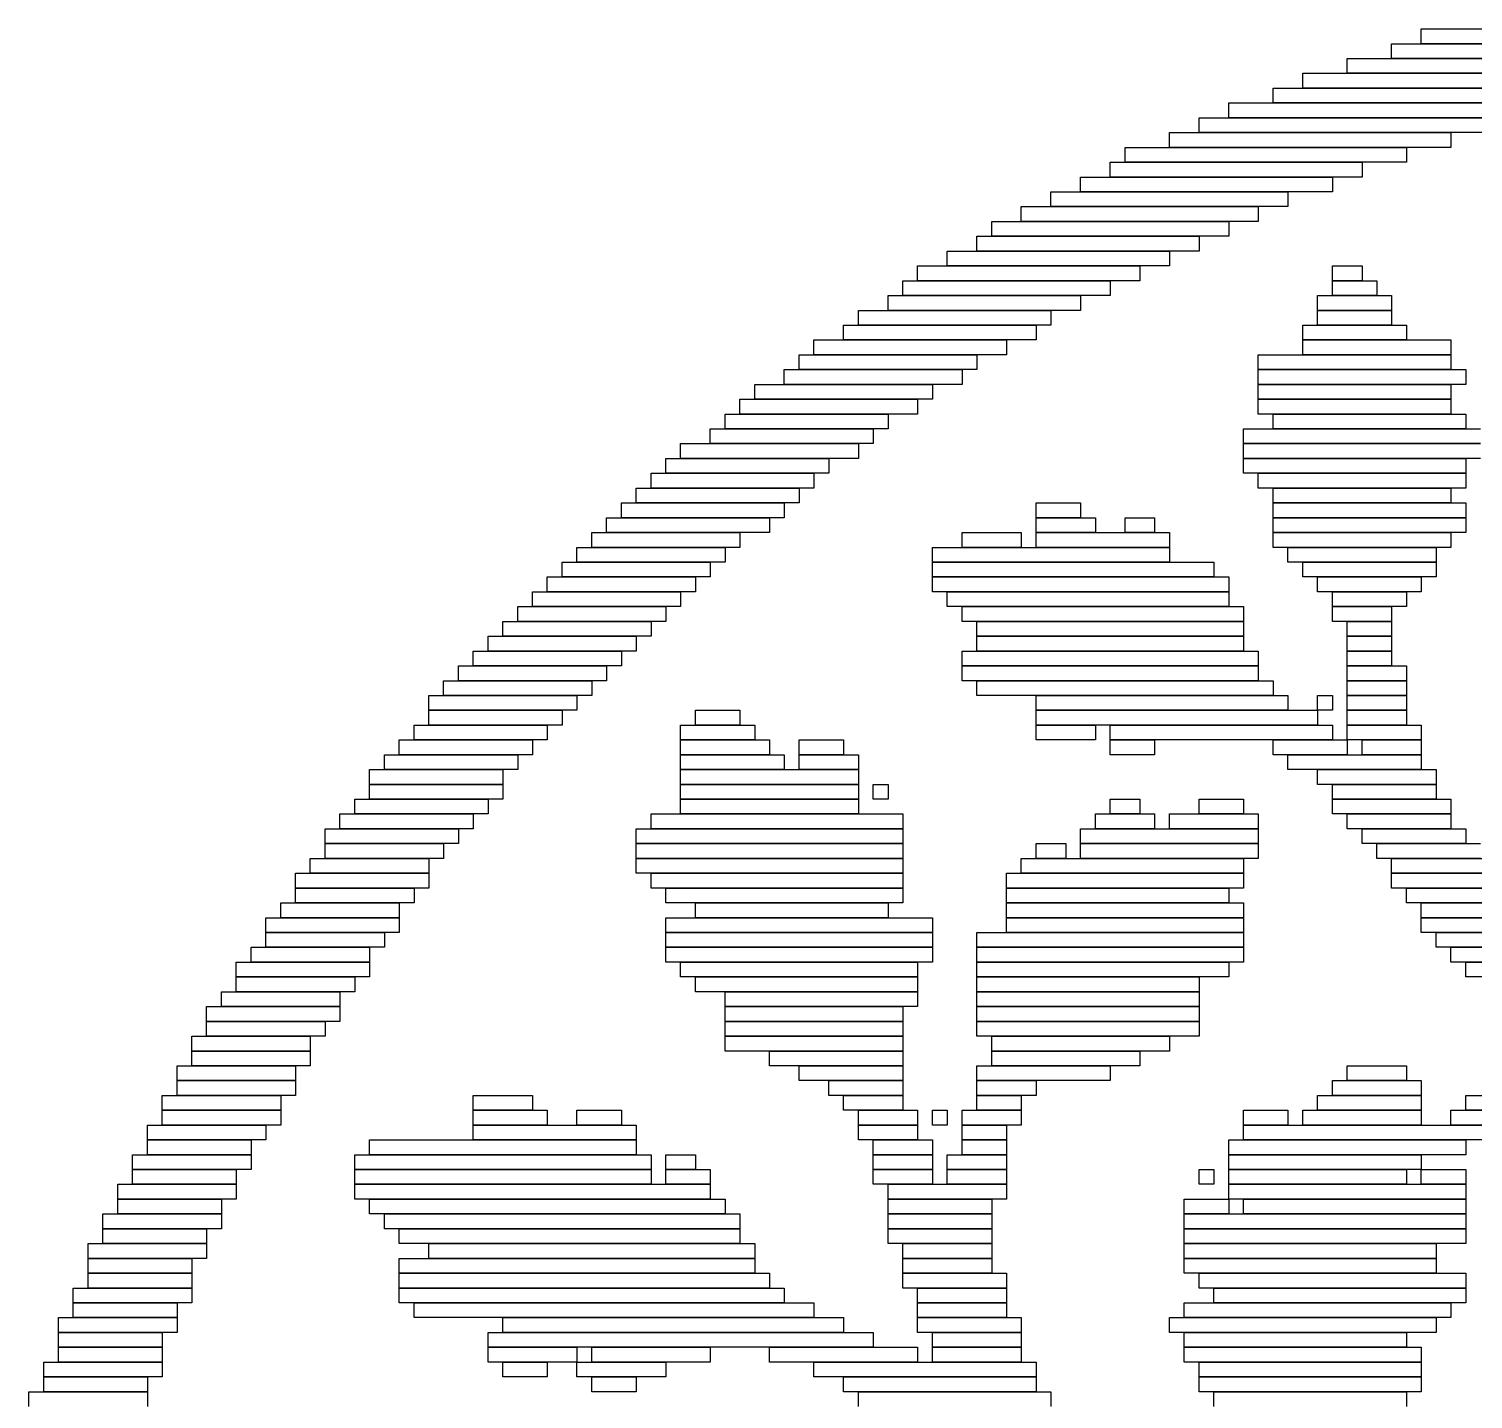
# Model space of a CAD drawing. Extents: x 367 to 656, y 364 to 661.
# Drawn here: x 375 to 472.5, y 562.5 to 655 of the extents above; entities that cross this region are included whole.
import ezdxf

# ---------------------------------------------------------------- set-up
doc = ezdxf.new("R2010")
doc.units = 0

msp = doc.modelspace()

# ---------------------------------------------------------------- linework, layer by layer
for p, q in [((469, 655), (557, 655)), ((469, 654), (469, 655)), ((467, 654), (500, 654)), ((467, 653), (467, 654)), ((557, 654), (469, 654)), ((464, 653), (491, 653)), ((464, 652), (464, 653)), ((500, 653), (467, 653)), ((461, 652), (486, 652)), ((461, 651), (461, 652)), ((491, 652), (464, 652)), ((459, 651), (482, 651)), ((459, 650), (459, 651)), ((486, 651), (461, 651)), ((456, 650), (478, 650)), ((456, 649), (456, 650)), ((482, 650), (459, 650)), ((454, 649), (474, 649)), ((454, 648), (454, 649)), ((478, 649), (456, 649)), ((452, 648), (471, 648)), ((452, 647), (452, 648)), ((474, 648), (454, 648)), ((471, 648), (471, 647)), ((449, 647), (468, 647)), ((449, 646), (449, 647)), ((471, 647), (452, 647)), ((468, 647), (468, 646)), ((448, 646), (465, 646)), ((448, 645), (448, 646)), ((468, 646), (449, 646)), ((465, 646), (465, 645)), ((446, 645), (463, 645)), ((446, 644), (446, 645)), ((465, 645), (448, 645)), ((463, 645), (463, 644)), ((444, 644), (460, 644)), ((444, 643), (444, 644)), ((463, 644), (446, 644)), ((460, 644), (460, 643)), ((442, 643), (458, 643)), ((442, 642), (442, 643)), ((460, 643), (444, 643)), ((458, 643), (458, 642)), ((440, 642), (456, 642)), ((440, 641), (440, 642)), ((458, 642), (442, 642)), ((456, 642), (456, 641)), ((439, 641), (454, 641)), ((439, 640), (439, 641)), ((456, 641), (440, 641)), ((454, 641), (454, 640)), ((437, 640), (452, 640)), ((437, 639), (437, 640)), ((454, 640), (439, 640)), ((452, 640), (452, 639)), ((435, 639), (450, 639)), ((435, 638), (435, 639)), ((452, 639), (437, 639)), ((450, 639), (450, 638)), ((463, 639), (465, 639)), ((463, 638), (463, 639)), ((465, 639), (465, 638)), ((434, 638), (448, 638)), ((434, 637), (434, 638)), ((450, 638), (435, 638)), ((448, 638), (448, 637)), ((465, 638), (463, 638)), ((463, 638), (466, 638)), ((463, 637), (463, 638)), ((466, 638), (466, 637)), ((433, 637), (446, 637)), ((433, 636), (433, 637)), ((448, 637), (434, 637)), ((446, 637), (446, 636)), ((462, 637), (467, 637)), ((462, 636), (462, 637)), ((466, 637), (463, 637)), ((467, 637), (467, 636)), ((431, 636), (444, 636)), ((431, 635), (431, 636)), ((446, 636), (433, 636)), ((444, 636), (444, 635)), ((467, 636), (462, 636)), ((462, 636), (467, 636)), ((462, 635), (462, 636)), ((467, 636), (467, 635)), ((430, 635), (443, 635)), ((430, 634), (430, 635)), ((444, 635), (431, 635)), ((443, 635), (443, 634)), ((461, 635), (468, 635)), ((461, 634), (461, 635)), ((467, 635), (462, 635)), ((468, 635), (468, 634)), ((428, 634), (441, 634)), ((428, 633), (428, 634)), ((443, 634), (430, 634)), ((441, 634), (441, 633)), ((468, 634), (461, 634)), ((461, 634), (471, 634)), ((461, 633), (461, 634)), ((471, 634), (471, 633)), ((427, 633), (439, 633)), ((427, 632), (427, 633)), ((441, 633), (428, 633)), ((439, 633), (439, 632)), ((458, 633), (471, 633)), ((458, 632), (458, 633)), ((471, 633), (461, 633)), ((471, 633), (471, 632)), ((426, 632), (438, 632)), ((426, 631), (426, 632)), ((439, 632), (427, 632)), ((438, 632), (438, 631)), ((471, 632), (458, 632)), ((458, 632), (472, 632)), ((458, 631), (458, 632)), ((472, 632), (472, 631)), ((424, 631), (436, 631)), ((424, 630), (424, 631)), ((438, 631), (426, 631)), ((436, 631), (436, 630)), ((472, 631), (458, 631)), ((458, 631), (471, 631)), ((458, 630), (458, 631)), ((471, 631), (471, 630)), ((423, 630), (435, 630)), ((423, 629), (423, 630)), ((436, 630), (424, 630)), ((435, 630), (435, 629)), ((471, 630), (458, 630)), ((458, 630), (471, 630)), ((458, 629), (458, 630)), ((471, 630), (471, 629)), ((422, 629), (433, 629)), ((422, 628), (422, 629)), ((435, 629), (423, 629)), ((433, 629), (433, 628)), ((471, 629), (458, 629)), ((459, 629), (472, 629)), ((459, 628), (459, 629)), ((472, 629), (472, 628)), ((421, 628), (432, 628)), ((421, 627), (421, 628)), ((433, 628), (422, 628)), ((432, 628), (432, 627)), ((457, 628), (473, 628)), ((457, 627), (457, 628)), ((472, 628), (459, 628)), ((419, 627), (431, 627)), ((419, 626), (419, 627)), ((432, 627), (421, 627)), ((431, 627), (431, 626)), ((473, 627), (457, 627)), ((457, 627), (473, 627)), ((457, 626), (457, 627)), ((418, 626), (429, 626)), ((418, 625), (418, 626)), ((431, 626), (419, 626)), ((429, 626), (429, 625)), ((473, 626), (457, 626)), ((457, 626), (472, 626)), ((457, 625), (457, 626)), ((472, 626), (472, 625)), ((417, 625), (428, 625)), ((417, 624), (417, 625)), ((429, 625), (418, 625)), ((428, 625), (428, 624)), ((472, 625), (457, 625)), ((458, 625), (472, 625)), ((458, 624), (458, 625)), ((472, 625), (472, 624)), ((416, 624), (427, 624)), ((416, 623), (416, 624)), ((428, 624), (417, 624)), ((427, 624), (427, 623)), ((472, 624), (458, 624)), ((459, 624), (471, 624)), ((459, 623), (459, 624)), ((471, 624), (471, 623)), ((415, 623), (426, 623)), ((415, 622), (415, 623)), ((427, 623), (416, 623)), ((426, 623), (426, 622)), ((443, 623), (446, 623)), ((443, 622), (443, 623)), ((446, 623), (446, 622)), ((471, 623), (459, 623)), ((459, 623), (472, 623)), ((459, 622), (459, 623)), ((472, 623), (472, 622)), ((414, 622), (425, 622)), ((414, 621), (414, 622)), ((426, 622), (415, 622)), ((425, 622), (425, 621)), ((446, 622), (443, 622)), ((443, 622), (447, 622)), ((443, 621), (443, 622)), ((447, 622), (447, 621)), ((449, 622), (451, 622)), ((449, 621), (449, 622)), ((451, 622), (451, 621)), ((472, 622), (459, 622)), ((459, 622), (472, 622)), ((459, 621), (459, 622)), ((472, 622), (472, 621)), ((413, 621), (423, 621)), ((413, 620), (413, 621)), ((425, 621), (414, 621)), ((423, 621), (423, 620)), ((438, 621), (442, 621)), ((438, 620), (438, 621)), ((442, 621), (442, 620)), ((447, 621), (443, 621)), ((443, 621), (452, 621)), ((443, 620), (443, 621)), ((451, 621), (449, 621)), ((452, 621), (452, 620)), ((472, 621), (459, 621)), ((459, 621), (471, 621)), ((459, 620), (459, 621)), ((471, 621), (471, 620)), ((412, 620), (422, 620)), ((412, 619), (412, 620)), ((423, 620), (413, 620)), ((422, 620), (422, 619)), ((436, 620), (452, 620)), ((436, 619), (436, 620)), ((442, 620), (438, 620)), ((452, 620), (443, 620)), ((452, 620), (452, 619)), ((471, 620), (459, 620)), ((460, 620), (470, 620)), ((460, 619), (460, 620)), ((470, 620), (470, 619)), ((411, 619), (421, 619)), ((411, 618), (411, 619)), ((422, 619), (412, 619)), ((421, 619), (421, 618)), ((452, 619), (436, 619)), ((436, 619), (455, 619)), ((436, 618), (436, 619)), ((455, 619), (455, 618)), ((470, 619), (460, 619)), ((461, 619), (470, 619)), ((461, 618), (461, 619)), ((470, 619), (470, 618)), ((410, 618), (420, 618)), ((410, 617), (410, 618)), ((421, 618), (411, 618)), ((420, 618), (420, 617)), ((455, 618), (436, 618)), ((436, 618), (456, 618)), ((436, 617), (436, 618)), ((456, 618), (456, 617)), ((470, 618), (461, 618)), ((462, 618), (469, 618)), ((462, 617), (462, 618)), ((469, 618), (469, 617)), ((409, 617), (419, 617)), ((409, 616), (409, 617)), ((420, 617), (410, 617)), ((419, 617), (419, 616)), ((456, 617), (436, 617)), ((437, 617), (456, 617)), ((437, 616), (437, 617)), ((456, 617), (456, 616)), ((469, 617), (462, 617)), ((463, 617), (468, 617)), ((463, 616), (463, 617)), ((468, 617), (468, 616)), ((408, 616), (418, 616)), ((408, 615), (408, 616)), ((419, 616), (409, 616)), ((418, 616), (418, 615)), ((456, 616), (437, 616)), ((438, 616), (457, 616)), ((438, 615), (438, 616)), ((457, 616), (457, 615)), ((468, 616), (463, 616)), ((463, 616), (467, 616)), ((463, 615), (463, 616)), ((467, 616), (467, 615)), ((407, 615), (417, 615)), ((407, 614), (407, 615)), ((418, 615), (408, 615)), ((417, 615), (417, 614)), ((457, 615), (438, 615)), ((439, 615), (457, 615)), ((439, 614), (439, 615)), ((457, 615), (457, 614)), ((467, 615), (463, 615)), ((464, 615), (467, 615)), ((464, 614), (464, 615)), ((467, 615), (467, 614)), ((406, 614), (416, 614)), ((406, 613), (406, 614)), ((417, 614), (407, 614)), ((416, 614), (416, 613)), ((457, 614), (439, 614)), ((439, 614), (457, 614)), ((439, 613), (439, 614)), ((457, 614), (457, 613)), ((467, 614), (464, 614)), ((464, 614), (467, 614)), ((464, 613), (464, 614)), ((467, 614), (467, 613)), ((405, 613), (415, 613)), ((405, 612), (405, 613)), ((416, 613), (406, 613)), ((415, 613), (415, 612)), ((438, 613), (458, 613)), ((438, 612), (438, 613)), ((457, 613), (439, 613)), ((458, 613), (458, 612)), ((467, 613), (464, 613)), ((464, 613), (467, 613)), ((464, 612), (464, 613)), ((467, 613), (467, 612)), ((404, 612), (414, 612)), ((404, 611), (404, 612)), ((415, 612), (405, 612)), ((414, 612), (414, 611)), ((458, 612), (438, 612)), ((438, 612), (458, 612)), ((438, 611), (438, 612)), ((458, 612), (458, 611)), ((467, 612), (464, 612)), ((464, 612), (468, 612)), ((464, 611), (464, 612)), ((468, 612), (468, 611)), ((403, 611), (413, 611)), ((403, 610), (403, 611)), ((414, 611), (404, 611)), ((413, 611), (413, 610)), ((458, 611), (438, 611)), ((439, 611), (459, 611)), ((439, 610), (439, 611)), ((459, 611), (459, 610)), ((468, 611), (464, 611)), ((464, 611), (468, 611)), ((464, 610), (464, 611)), ((468, 611), (468, 610)), ((402, 610), (412, 610)), ((402, 609), (402, 610)), ((413, 610), (403, 610)), ((412, 610), (412, 609)), ((459, 610), (439, 610)), ((443, 610), (460, 610)), ((443, 609), (443, 610)), ((460, 610), (460, 609)), ((462, 610), (463, 610)), ((462, 609), (462, 610)), ((463, 610), (463, 609)), ((468, 610), (464, 610)), ((464, 610), (468, 610)), ((464, 609), (464, 610)), ((468, 610), (468, 609)), ((412, 609), (402, 609)), ((402, 609), (411, 609)), ((402, 608), (402, 609)), ((411, 609), (411, 608)), ((420, 609), (423, 609)), ((420, 608), (420, 609)), ((423, 609), (423, 608)), ((460, 609), (443, 609)), ((443, 609), (462, 609)), ((443, 608), (443, 609)), ((463, 609), (462, 609)), ((462, 609), (462, 608)), ((468, 609), (464, 609)), ((464, 609), (468, 609)), ((464, 608), (464, 609)), ((468, 609), (468, 608)), ((401, 608), (410, 608)), ((401, 607), (401, 608)), ((411, 608), (402, 608)), ((410, 608), (410, 607)), ((419, 608), (424, 608)), ((419, 607), (419, 608)), ((423, 608), (420, 608)), ((424, 608), (424, 607)), ((462, 608), (443, 608)), ((443, 608), (447, 608)), ((443, 607), (443, 608)), ((447, 608), (447, 607)), ((448, 608), (463, 608)), ((448, 607), (448, 608)), ((463, 608), (463, 607)), ((468, 608), (464, 608)), ((464, 608), (469, 608)), ((464, 607), (464, 608)), ((469, 608), (469, 607)), ((400, 607), (409, 607)), ((400, 606), (400, 607)), ((410, 607), (401, 607)), ((409, 607), (409, 606)), ((424, 607), (419, 607)), ((419, 607), (425, 607)), ((419, 606), (419, 607)), ((425, 607), (425, 606)), ((427, 607), (430, 607)), ((427, 606), (427, 607)), ((430, 607), (430, 606)), ((447, 607), (443, 607)), ((463, 607), (448, 607)), ((448, 607), (451, 607)), ((448, 606), (448, 607)), ((451, 607), (451, 606)), ((459, 607), (464, 607)), ((459, 606), (459, 607)), ((469, 607), (464, 607)), ((464, 607), (464, 606)), ((465, 607), (469, 607)), ((465, 606), (465, 607)), ((469, 607), (469, 606)), ((399, 606), (408, 606)), ((399, 605), (399, 606)), ((409, 606), (400, 606)), ((408, 606), (408, 605)), ((425, 606), (419, 606)), ((419, 606), (426, 606)), ((419, 605), (419, 606)), ((426, 606), (426, 605)), ((430, 606), (427, 606)), ((427, 606), (431, 606)), ((427, 605), (427, 606)), ((431, 606), (431, 605)), ((451, 606), (448, 606)), ((464, 606), (459, 606)), ((460, 606), (469, 606)), ((460, 605), (460, 606)), ((469, 606), (465, 606)), ((469, 606), (469, 605)), ((398, 605), (407, 605)), ((398, 604), (398, 605)), ((408, 605), (399, 605)), ((407, 605), (407, 604)), ((426, 605), (419, 605)), ((419, 605), (431, 605)), ((419, 604), (419, 605)), ((431, 605), (427, 605)), ((431, 605), (431, 604)), ((469, 605), (460, 605)), ((462, 605), (470, 605)), ((462, 604), (462, 605)), ((470, 605), (470, 604)), ((407, 604), (398, 604)), ((398, 604), (407, 604)), ((398, 603), (398, 604)), ((407, 604), (407, 603)), ((431, 604), (419, 604)), ((419, 604), (431, 604)), ((419, 603), (419, 604)), ((431, 604), (431, 603)), ((432, 604), (433, 604)), ((432, 603), (432, 604)), ((433, 604), (433, 603)), ((470, 604), (462, 604)), ((463, 604), (470, 604)), ((463, 603), (463, 604)), ((470, 604), (470, 603)), ((397, 603), (406, 603)), ((397, 602), (397, 603)), ((407, 603), (398, 603)), ((406, 603), (406, 602)), ((431, 603), (419, 603)), ((419, 603), (431, 603)), ((419, 602), (419, 603)), ((431, 603), (431, 602)), ((433, 603), (432, 603)), ((448, 603), (450, 603)), ((448, 602), (448, 603)), ((450, 603), (450, 602)), ((454, 603), (457, 603)), ((454, 602), (454, 603)), ((457, 603), (457, 602)), ((470, 603), (463, 603)), ((463, 603), (471, 603)), ((463, 602), (463, 603)), ((471, 603), (471, 602)), ((396, 602), (405, 602)), ((396, 601), (396, 602)), ((406, 602), (397, 602)), ((405, 602), (405, 601)), ((417, 602), (434, 602)), ((417, 601), (417, 602)), ((431, 602), (419, 602)), ((434, 602), (434, 601)), ((447, 602), (451, 602)), ((447, 601), (447, 602)), ((450, 602), (448, 602)), ((451, 602), (451, 601)), ((452, 602), (458, 602)), ((452, 601), (452, 602)), ((457, 602), (454, 602)), ((458, 602), (458, 601)), ((471, 602), (463, 602)), ((464, 602), (471, 602)), ((464, 601), (464, 602)), ((471, 602), (471, 601)), ((395, 601), (404, 601)), ((395, 600), (395, 601)), ((405, 601), (396, 601)), ((404, 601), (404, 600)), ((416, 601), (434, 601)), ((416, 600), (416, 601)), ((434, 601), (417, 601)), ((434, 601), (434, 600)), ((446, 601), (458, 601)), ((446, 600), (446, 601)), ((451, 601), (447, 601)), ((458, 601), (452, 601)), ((458, 601), (458, 600)), ((471, 601), (464, 601)), ((465, 601), (472, 601)), ((465, 600), (465, 601)), ((472, 601), (472, 600)), ((404, 600), (395, 600)), ((395, 600), (403, 600)), ((395, 599), (395, 600)), ((403, 600), (403, 599)), ((434, 600), (416, 600)), ((416, 600), (434, 600)), ((416, 599), (416, 600)), ((434, 600), (434, 599)), ((443, 600), (445, 600)), ((443, 599), (443, 600)), ((445, 600), (445, 599)), ((458, 600), (446, 600)), ((446, 600), (458, 600)), ((446, 599), (446, 600)), ((458, 600), (458, 599)), ((472, 600), (465, 600)), ((466, 600), (473, 600)), ((466, 599), (466, 600)), ((394, 599), (402, 599)), ((394, 598), (394, 599)), ((403, 599), (395, 599)), ((402, 599), (402, 598)), ((434, 599), (416, 599)), ((416, 599), (434, 599)), ((416, 598), (416, 599)), ((434, 599), (434, 598)), ((442, 599), (457, 599)), ((442, 598), (442, 599)), ((445, 599), (443, 599)), ((458, 599), (446, 599)), ((457, 599), (457, 598)), ((473, 599), (466, 599)), ((467, 599), (474, 599)), ((467, 598), (467, 599)), ((393, 598), (402, 598)), ((393, 597), (393, 598)), ((402, 598), (394, 598)), ((402, 598), (402, 597)), ((434, 598), (416, 598)), ((417, 598), (434, 598)), ((417, 597), (417, 598)), ((434, 598), (434, 597)), ((441, 598), (457, 598)), ((441, 597), (441, 598)), ((457, 598), (442, 598)), ((457, 598), (457, 597)), ((474, 598), (467, 598)), ((467, 598), (475, 598)), ((467, 597), (467, 598)), ((402, 597), (393, 597)), ((393, 597), (401, 597)), ((393, 596), (393, 597)), ((401, 597), (401, 596)), ((434, 597), (417, 597)), ((418, 597), (434, 597)), ((418, 596), (418, 597)), ((434, 597), (434, 596)), ((457, 597), (441, 597)), ((441, 597), (456, 597)), ((441, 596), (441, 597)), ((456, 597), (456, 596)), ((475, 597), (467, 597)), ((468, 597), (476, 597)), ((468, 596), (468, 597)), ((392, 596), (400, 596)), ((392, 595), (392, 596)), ((401, 596), (393, 596)), ((400, 596), (400, 595)), ((434, 596), (418, 596)), ((420, 596), (433, 596)), ((420, 595), (420, 596)), ((433, 596), (433, 595)), ((456, 596), (441, 596)), ((441, 596), (457, 596)), ((441, 595), (441, 596)), ((457, 596), (457, 595)), ((476, 596), (468, 596)), ((469, 596), (481, 596)), ((469, 595), (469, 596)), ((391, 595), (400, 595)), ((391, 594), (391, 595)), ((400, 595), (392, 595)), ((400, 595), (400, 594)), ((418, 595), (436, 595)), ((418, 594), (418, 595)), ((433, 595), (420, 595)), ((436, 595), (436, 594)), ((457, 595), (441, 595)), ((441, 595), (457, 595)), ((441, 594), (441, 595)), ((457, 595), (457, 594)), ((481, 595), (469, 595)), ((469, 595), (481, 595)), ((469, 594), (469, 595)), ((400, 594), (391, 594)), ((391, 594), (399, 594)), ((391, 593), (391, 594)), ((399, 594), (399, 593)), ((436, 594), (418, 594)), ((418, 594), (436, 594)), ((418, 593), (418, 594)), ((436, 594), (436, 593)), ((439, 594), (457, 594)), ((439, 593), (439, 594)), ((457, 594), (441, 594)), ((457, 594), (457, 593)), ((481, 594), (469, 594)), ((470, 594), (482, 594)), ((470, 593), (470, 594)), ((390, 593), (398, 593)), ((390, 592), (390, 593)), ((399, 593), (391, 593)), ((398, 593), (398, 592)), ((436, 593), (418, 593)), ((418, 593), (436, 593)), ((418, 592), (418, 593)), ((436, 593), (436, 592)), ((457, 593), (439, 593)), ((439, 593), (457, 593)), ((439, 592), (439, 593)), ((457, 593), (457, 592)), ((482, 593), (470, 593)), ((471, 593), (483, 593)), ((471, 592), (471, 593)), ((389, 592), (398, 592)), ((389, 591), (389, 592)), ((398, 592), (390, 592)), ((398, 592), (398, 591)), ((436, 592), (418, 592)), ((419, 592), (435, 592)), ((419, 591), (419, 592)), ((435, 592), (435, 591)), ((457, 592), (439, 592)), ((439, 592), (456, 592)), ((439, 591), (439, 592)), ((456, 592), (456, 591)), ((483, 592), (471, 592)), ((472, 592), (483, 592)), ((472, 591), (472, 592)), ((398, 591), (389, 591)), ((389, 591), (397, 591)), ((389, 590), (389, 591)), ((397, 591), (397, 590)), ((435, 591), (419, 591)), ((420, 591), (435, 591)), ((420, 590), (420, 591)), ((435, 591), (435, 590)), ((456, 591), (439, 591)), ((439, 591), (454, 591)), ((439, 590), (439, 591)), ((454, 591), (454, 590)), ((483, 591), (472, 591)), ((388, 590), (396, 590)), ((388, 589), (388, 590)), ((397, 590), (389, 590)), ((396, 590), (396, 589)), ((435, 590), (420, 590)), ((422, 590), (435, 590)), ((422, 589), (422, 590)), ((435, 590), (435, 589)), ((454, 590), (439, 590)), ((439, 590), (454, 590)), ((439, 589), (439, 590)), ((454, 590), (454, 589)), ((387, 589), (396, 589)), ((387, 588), (387, 589)), ((396, 589), (388, 589)), ((396, 589), (396, 588)), ((435, 589), (422, 589)), ((422, 589), (434, 589)), ((422, 588), (422, 589)), ((434, 589), (434, 588)), ((454, 589), (439, 589)), ((439, 589), (454, 589)), ((439, 588), (439, 589)), ((454, 589), (454, 588)), ((396, 588), (387, 588)), ((387, 588), (395, 588)), ((387, 587), (387, 588)), ((395, 588), (395, 587)), ((434, 588), (422, 588)), ((422, 588), (434, 588)), ((422, 587), (422, 588)), ((434, 588), (434, 587)), ((454, 588), (439, 588)), ((439, 588), (454, 588)), ((439, 587), (439, 588)), ((454, 588), (454, 587)), ((386, 587), (394, 587)), ((386, 586), (386, 587)), ((395, 587), (387, 587)), ((394, 587), (394, 586)), ((434, 587), (422, 587)), ((422, 587), (434, 587)), ((422, 586), (422, 587)), ((434, 587), (434, 586)), ((454, 587), (439, 587)), ((440, 587), (452, 587)), ((440, 586), (440, 587)), ((452, 587), (452, 586)), ((394, 586), (386, 586)), ((386, 586), (394, 586)), ((386, 585), (386, 586)), ((394, 586), (394, 585)), ((434, 586), (422, 586)), ((425, 586), (434, 586)), ((425, 585), (425, 586)), ((434, 586), (434, 585)), ((452, 586), (440, 586)), ((440, 586), (450, 586)), ((440, 585), (440, 586)), ((450, 586), (450, 585)), ((385, 585), (393, 585)), ((385, 584), (385, 585)), ((394, 585), (386, 585)), ((393, 585), (393, 584)), ((434, 585), (425, 585)), ((427, 585), (434, 585)), ((427, 584), (427, 585)), ((434, 585), (434, 584)), ((439, 585), (448, 585)), ((439, 584), (439, 585)), ((450, 585), (440, 585)), ((448, 585), (448, 584)), ((464, 585), (468, 585)), ((464, 584), (464, 585)), ((468, 585), (468, 584)), ((393, 584), (385, 584)), ((385, 584), (393, 584)), ((385, 583), (385, 584)), ((393, 584), (393, 583)), ((434, 584), (427, 584)), ((429, 584), (434, 584)), ((429, 583), (429, 584)), ((434, 584), (434, 583)), ((448, 584), (439, 584)), ((439, 584), (443, 584)), ((439, 583), (439, 584)), ((443, 584), (443, 583)), ((463, 584), (469, 584)), ((463, 583), (463, 584)), ((468, 584), (464, 584)), ((469, 584), (469, 583)), ((384, 583), (392, 583)), ((384, 582), (384, 583)), ((393, 583), (385, 583)), ((392, 583), (392, 582)), ((405, 583), (409, 583)), ((405, 582), (405, 583)), ((409, 583), (409, 582)), ((434, 583), (429, 583)), ((430, 583), (434, 583)), ((430, 582), (430, 583)), ((434, 583), (434, 582)), ((443, 583), (439, 583)), ((439, 583), (442, 583)), ((439, 582), (439, 583)), ((442, 583), (442, 582)), ((462, 583), (469, 583)), ((462, 582), (462, 583)), ((469, 583), (463, 583)), ((469, 583), (469, 582)), ((472, 583), (496, 583)), ((472, 582), (472, 583)), ((392, 582), (384, 582)), ((384, 582), (392, 582)), ((384, 581), (384, 582)), ((392, 582), (392, 581)), ((409, 582), (405, 582)), ((405, 582), (410, 582)), ((405, 581), (405, 582)), ((410, 582), (410, 581)), ((412, 582), (415, 582)), ((412, 581), (412, 582)), ((415, 582), (415, 581)), ((434, 582), (430, 582)), ((431, 582), (435, 582)), ((431, 581), (431, 582)), ((435, 582), (435, 581)), ((436, 582), (437, 582)), ((436, 581), (436, 582)), ((437, 582), (437, 581)), ((438, 582), (442, 582)), ((438, 581), (438, 582)), ((442, 582), (439, 582)), ((442, 582), (442, 581)), ((457, 582), (460, 582)), ((457, 581), (457, 582)), ((460, 582), (460, 581)), ((461, 582), (469, 582)), ((461, 581), (461, 582)), ((469, 582), (462, 582)), ((469, 582), (469, 581)), ((471, 582), (497, 582)), ((471, 581), (471, 582)), ((496, 582), (472, 582)), ((383, 581), (391, 581)), ((383, 580), (383, 581)), ((392, 581), (384, 581)), ((391, 581), (391, 580)), ((410, 581), (405, 581)), ((405, 581), (416, 581)), ((405, 580), (405, 581)), ((415, 581), (412, 581)), ((416, 581), (416, 580)), ((435, 581), (431, 581)), ((431, 581), (435, 581)), ((431, 580), (431, 581)), ((435, 581), (435, 580)), ((437, 581), (436, 581)), ((442, 581), (438, 581)), ((438, 581), (441, 581)), ((438, 580), (438, 581)), ((441, 581), (441, 580)), ((460, 581), (457, 581)), ((457, 581), (475, 581)), ((457, 580), (457, 581)), ((469, 581), (461, 581)), ((497, 581), (471, 581)), ((391, 580), (383, 580)), ((383, 580), (390, 580)), ((383, 579), (383, 580)), ((390, 580), (390, 579)), ((398, 580), (416, 580)), ((398, 579), (398, 580)), ((416, 580), (405, 580)), ((416, 580), (416, 579)), ((435, 580), (431, 580)), ((432, 580), (436, 580)), ((432, 579), (432, 580)), ((436, 580), (436, 579)), ((441, 580), (438, 580)), ((438, 580), (441, 580)), ((438, 579), (438, 580)), ((441, 580), (441, 579)), ((456, 580), (472, 580)), ((456, 579), (456, 580)), ((475, 580), (457, 580)), ((472, 580), (472, 579)), ((382, 579), (390, 579)), ((382, 578), (382, 579)), ((390, 579), (383, 579)), ((390, 579), (390, 578)), ((397, 579), (417, 579)), ((397, 578), (397, 579)), ((416, 579), (398, 579)), ((417, 579), (417, 578)), ((418, 579), (420, 579)), ((418, 578), (418, 579)), ((420, 579), (420, 578)), ((436, 579), (432, 579)), ((432, 579), (436, 579)), ((432, 578), (432, 579)), ((436, 579), (436, 578)), ((437, 579), (441, 579)), ((437, 578), (437, 579)), ((441, 579), (438, 579)), ((441, 579), (441, 578)), ((472, 579), (456, 579)), ((456, 579), (469, 579)), ((456, 578), (456, 579)), ((469, 579), (469, 578)), ((390, 578), (382, 578)), ((382, 578), (389, 578)), ((382, 577), (382, 578)), ((389, 578), (389, 577)), ((417, 578), (397, 578)), ((397, 578), (417, 578)), ((397, 577), (397, 578)), ((417, 578), (417, 577)), ((420, 578), (418, 578)), ((418, 578), (421, 578)), ((418, 577), (418, 578)), ((421, 578), (421, 577)), ((436, 578), (432, 578)), ((432, 578), (436, 578)), ((432, 577), (432, 578)), ((436, 578), (436, 577)), ((441, 578), (437, 578)), ((437, 578), (441, 578)), ((437, 577), (437, 578)), ((441, 578), (441, 577)), ((454, 578), (455, 578)), ((454, 577), (454, 578)), ((455, 578), (455, 577)), ((469, 578), (456, 578)), ((456, 578), (468, 578)), ((456, 577), (456, 578)), ((468, 578), (468, 577)), ((469, 578), (472, 578)), ((469, 577), (469, 578)), ((472, 578), (472, 577)), ((381, 577), (389, 577)), ((381, 576), (381, 577)), ((389, 577), (382, 577)), ((389, 577), (389, 576)), ((417, 577), (397, 577)), ((397, 577), (421, 577)), ((397, 576), (397, 577)), ((421, 577), (418, 577)), ((421, 577), (421, 576)), ((436, 577), (432, 577)), ((433, 577), (441, 577)), ((433, 576), (433, 577)), ((441, 577), (437, 577)), ((441, 577), (441, 576)), ((455, 577), (454, 577)), ((468, 577), (456, 577)), ((456, 577), (472, 577)), ((456, 576), (456, 577)), ((472, 577), (469, 577)), ((472, 577), (472, 576)), ((389, 576), (381, 576)), ((381, 576), (388, 576)), ((381, 575), (381, 576)), ((388, 576), (388, 575)), ((421, 576), (397, 576)), ((398, 576), (422, 576)), ((398, 575), (398, 576)), ((422, 576), (422, 575)), ((441, 576), (433, 576)), ((433, 576), (440, 576)), ((433, 575), (433, 576)), ((440, 576), (440, 575)), ((453, 576), (456, 576)), ((453, 575), (453, 576)), ((472, 576), (456, 576)), ((456, 576), (456, 575)), ((457, 576), (472, 576)), ((457, 575), (457, 576)), ((472, 576), (472, 575)), ((380, 575), (388, 575)), ((380, 574), (380, 575)), ((388, 575), (381, 575)), ((388, 575), (388, 574)), ((422, 575), (398, 575)), ((399, 575), (423, 575)), ((399, 574), (399, 575)), ((423, 575), (423, 574)), ((440, 575), (433, 575)), ((433, 575), (440, 575)), ((433, 574), (433, 575)), ((440, 575), (440, 574)), ((456, 575), (453, 575)), ((453, 575), (472, 575)), ((453, 574), (453, 575)), ((472, 575), (457, 575)), ((472, 575), (472, 574)), ((388, 574), (380, 574)), ((380, 574), (387, 574)), ((380, 573), (380, 574)), ((387, 574), (387, 573)), ((423, 574), (399, 574)), ((400, 574), (423, 574)), ((400, 573), (400, 574)), ((423, 574), (423, 573)), ((440, 574), (433, 574)), ((433, 574), (440, 574)), ((433, 573), (433, 574)), ((440, 574), (440, 573)), ((472, 574), (453, 574)), ((453, 574), (472, 574)), ((453, 573), (453, 574)), ((472, 574), (472, 573)), ((379, 573), (387, 573)), ((379, 572), (379, 573)), ((387, 573), (380, 573)), ((387, 573), (387, 572)), ((423, 573), (400, 573)), ((402, 573), (424, 573)), ((402, 572), (402, 573)), ((424, 573), (424, 572)), ((440, 573), (433, 573)), ((434, 573), (440, 573)), ((434, 572), (434, 573)), ((440, 573), (440, 572)), ((472, 573), (453, 573)), ((453, 573), (470, 573)), ((453, 572), (453, 573)), ((470, 573), (470, 572)), ((387, 572), (379, 572)), ((379, 572), (386, 572)), ((379, 571), (379, 572)), ((386, 572), (386, 571)), ((400, 572), (424, 572)), ((400, 571), (400, 572)), ((424, 572), (402, 572)), ((424, 572), (424, 571)), ((440, 572), (434, 572)), ((434, 572), (440, 572)), ((434, 571), (434, 572)), ((440, 572), (440, 571)), ((470, 572), (453, 572)), ((453, 572), (470, 572)), ((453, 571), (453, 572)), ((470, 572), (470, 571)), ((386, 571), (379, 571)), ((379, 571), (386, 571)), ((379, 570), (379, 571)), ((386, 571), (386, 570)), ((424, 571), (400, 571)), ((400, 571), (425, 571)), ((400, 570), (400, 571)), ((425, 571), (425, 570)), ((440, 571), (434, 571)), ((434, 571), (441, 571)), ((434, 570), (434, 571)), ((441, 571), (441, 570)), ((470, 571), (453, 571)), ((454, 571), (472, 571)), ((454, 570), (454, 571)), ((472, 571), (472, 570)), ((378, 570), (386, 570)), ((378, 569), (378, 570)), ((386, 570), (379, 570)), ((386, 570), (386, 569)), ((425, 570), (400, 570)), ((400, 570), (426, 570)), ((400, 569), (400, 570)), ((426, 570), (426, 569)), ((441, 570), (434, 570)), ((435, 570), (441, 570)), ((435, 569), (435, 570)), ((441, 570), (441, 569)), ((472, 570), (454, 570)), ((455, 570), (472, 570)), ((455, 569), (455, 570)), ((472, 570), (472, 569)), ((386, 569), (378, 569)), ((378, 569), (385, 569)), ((378, 568), (378, 569)), ((385, 569), (385, 568)), ((426, 569), (400, 569)), ((401, 569), (428, 569)), ((401, 568), (401, 569)), ((428, 569), (428, 568)), ((441, 569), (435, 569)), ((435, 569), (441, 569)), ((435, 568), (435, 569)), ((441, 569), (441, 568)), ((453, 569), (471, 569)), ((453, 568), (453, 569)), ((472, 569), (455, 569)), ((471, 569), (471, 568)), ((377, 568), (385, 568)), ((377, 567), (377, 568)), ((385, 568), (378, 568)), ((385, 568), (385, 567)), ((428, 568), (401, 568)), ((407, 568), (430, 568)), ((407, 567), (407, 568)), ((430, 568), (430, 567)), ((441, 568), (435, 568)), ((435, 568), (442, 568)), ((435, 567), (435, 568)), ((442, 568), (442, 567)), ((452, 568), (470, 568)), ((452, 567), (452, 568)), ((471, 568), (453, 568)), ((470, 568), (470, 567)), ((385, 567), (377, 567)), ((377, 567), (384, 567)), ((377, 566), (377, 567)), ((384, 567), (384, 566)), ((406, 567), (432, 567)), ((406, 566), (406, 567)), ((430, 567), (407, 567)), ((432, 567), (432, 566)), ((442, 567), (435, 567)), ((436, 567), (442, 567)), ((436, 566), (436, 567)), ((442, 567), (442, 566)), ((470, 567), (452, 567)), ((453, 567), (468, 567)), ((453, 566), (453, 567)), ((468, 567), (468, 566)), ((384, 566), (377, 566)), ((377, 566), (384, 566)), ((377, 565), (377, 566)), ((384, 566), (384, 565)), ((432, 566), (406, 566)), ((406, 566), (412, 566)), ((406, 565), (406, 566)), ((412, 566), (412, 565)), ((413, 566), (421, 566)), ((413, 565), (413, 566)), ((421, 566), (421, 565)), ((425, 566), (435, 566)), ((425, 565), (425, 566)), ((435, 566), (435, 565)), ((442, 566), (436, 566)), ((436, 566), (442, 566)), ((436, 565), (436, 566)), ((442, 566), (442, 565)), ((468, 566), (453, 566)), ((453, 566), (469, 566)), ((453, 565), (453, 566)), ((469, 566), (469, 565)), ((376, 565), (384, 565)), ((376, 564), (376, 565)), ((384, 565), (377, 565)), ((384, 565), (384, 564)), ((412, 565), (406, 565)), ((407, 565), (410, 565)), ((407, 564), (407, 565)), ((410, 565), (410, 564)), ((412, 565), (418, 565)), ((412, 564), (412, 565)), ((421, 565), (413, 565)), ((418, 565), (418, 564)), ((435, 565), (425, 565)), ((428, 565), (443, 565)), ((428, 564), (428, 565)), ((442, 565), (436, 565)), ((443, 565), (443, 564)), ((469, 565), (453, 565)), ((454, 565), (469, 565)), ((454, 564), (454, 565)), ((469, 565), (469, 564)), ((384, 564), (376, 564)), ((376, 564), (383, 564)), ((376, 563), (376, 564)), ((383, 564), (383, 563)), ((410, 564), (407, 564)), ((418, 564), (412, 564)), ((413, 564), (416, 564)), ((413, 563), (413, 564)), ((416, 564), (416, 563)), ((443, 564), (428, 564)), ((430, 564), (443, 564)), ((430, 563), (430, 564)), ((443, 564), (443, 563)), ((469, 564), (454, 564)), ((454, 564), (469, 564)), ((454, 563), (454, 564)), ((469, 564), (469, 563)), ((375, 563), (383, 563)), ((375, 562), (375, 563)), ((383, 563), (376, 563)), ((383, 563), (383, 562)), ((416, 563), (413, 563)), ((443, 563), (430, 563)), ((431, 563), (444, 563)), ((431, 562), (431, 563)), ((444, 563), (444, 562)), ((469, 563), (454, 563)), ((455, 563), (468, 563)), ((455, 562), (455, 563)), ((468, 563), (468, 562))]:
    msp.add_line(p, q)

doc.saveas('drawing.dxf')
